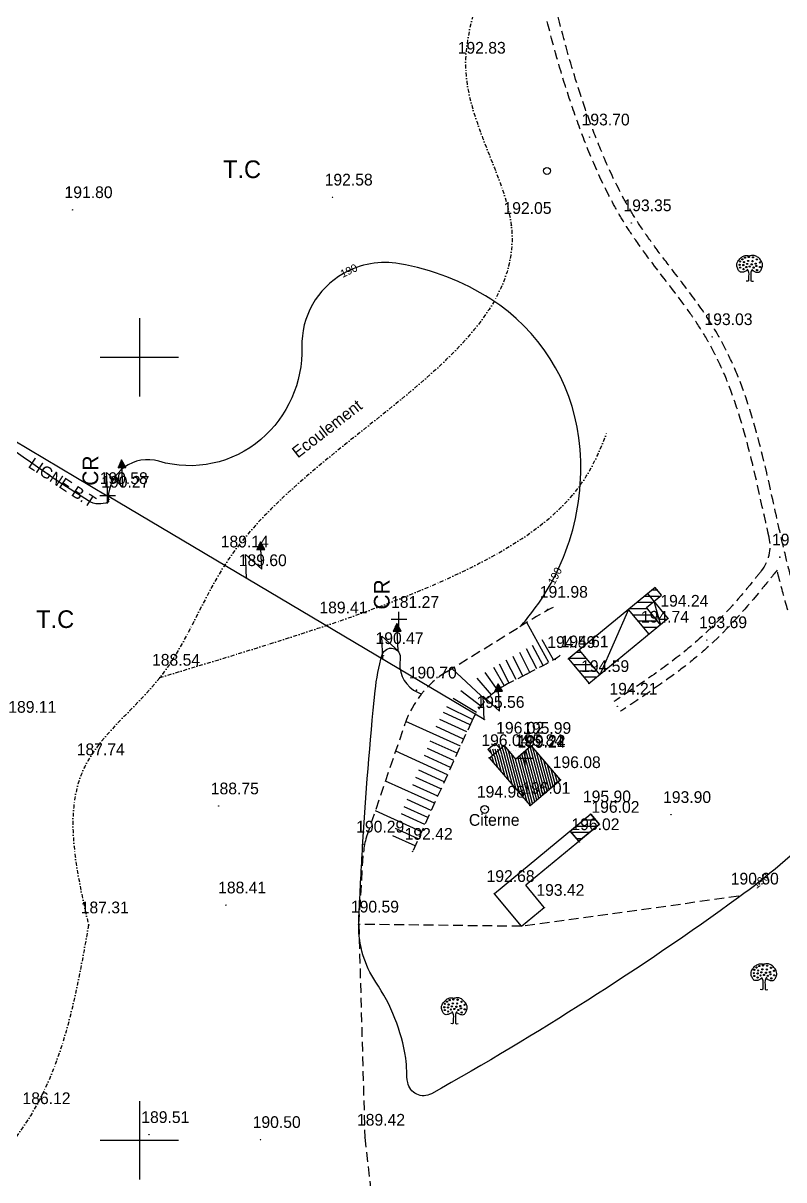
# Model space of a CAD drawing. Extents: x -83928 to -81707, y 15464 to 18601.
# Drawn here: x -83429.7 to -83235.4, y 17589.9 to 17885.3 of the extents above; entities that cross this region are included whole.
import ezdxf
from ezdxf.enums import TextEntityAlignment as Align

# ---------------------------------------------------------------- set-up
doc = ezdxf.new("R2010")
doc.units = 0
doc.header["$MEASUREMENT"] = 0
for name, pattern in [('ACAD_ISO03W100', [30, 12, -18]), ('INTERROMPU', [0.75, 0.5, -0.25]), ('TIRETPTx2', [2, 1, -0.5, 0, -0.5])]:
    doc.linetypes.add(name, pattern=pattern)
doc.layers.add('ACCE', color=4, linetype='INTERROMPU', lineweight=25)
for name, color, linetype in [('ALT', 7, 'Continuous'), ('BORNE', 1, 'Continuous'), ('Carroyage 1', 7, 'Continuous'), ('CNiv_1', 1, 'Continuous'), ('CODE', 2, 'Continuous'), ('CONST', 7, 'Continuous'), ('CORDONNE', 6, 'Continuous'), ('Cotation CN', 6, 'Continuous'), ('ECOULEMENT', 160, 'ACAD_ISO03W100'), ('electric', 50, 'Continuous'), ('LIMITE', 40, 'INTERROMPU'), ('POINTS', 3, 'Continuous'), ('Talus', 5, 'Continuous')]:
    doc.layers.add(name, color=color, linetype=linetype)
doc.styles.add('TEXT', font='cyr2.shx')
pattern_1 = [(180.003209, (0.7707, 5.1954), (8.8913e-05, -1.587499998), [])]

# ---------------------------------------------------------------- blocks, each defined once
blk = doc.blocks.new('CotaCNiv')
at = {"invisible_edges": 15}
blk.add_3dface([(-0.5, -0.5), (0.5, -0.5), (0.5, 0.5), (-0.5, 0.5)], dxfattribs=at)
blk.add_3dface([(-0.5, -0.5), (0.5, -0.5), (0.5, 0.5), (-0.5, 0.5)], dxfattribs=at)
blk.add_attdef('ALTCNIV', text='', height=0.4).set_placement((0, 0), align=Align.MIDDLE)
blk = doc.blocks.new('*X2')
for p, q in [((6.35, 7.2), (6.55, 7.4)), ((6.38, 7.27), (6.54, 7.42)), ((6.42, 7.34), (6.53, 7.45)), ((6.45, 7.41), (6.52, 7.47)), ((6.49, 7.48), (6.5, 7.49)), ((6.01, 6.5), (6.67, 7.16)), ((6.03, 6.56), (6.66, 7.19)), ((6.04, 6.5), (6.68, 7.14)), ((6.07, 6.63), (6.64, 7.21)), ((6.08, 6.5), (6.69, 7.12)), ((6.1, 6.7), (6.63, 7.23)), ((6.11, 6.5), (6.7, 7.09)), ((6.14, 6.77), (6.62, 7.26)), ((6.15, 6.5), (6.72, 7.07)), ((6.17, 6.84), (6.61, 7.28)), ((6.18, 6.5), (6.73, 7.05)), ((6.21, 6.91), (6.6, 7.3)), ((6.22, 6.5), (6.74, 7.02)), ((6.24, 6.98), (6.59, 7.33)), ((6.25, 6.5), (6.75, 7)), ((6.28, 7.06), (6.57, 7.35)), ((6.29, 6.5), (6.76, 6.97)), ((6.31, 7.13), (6.56, 7.38)), ((6.32, 6.5), (6.77, 6.95)), ((6.36, 6.5), (6.79, 6.93)), ((6.39, 6.5), (6.8, 6.9)), ((6.43, 6.5), (6.81, 6.88)), ((6.46, 6.5), (6.82, 6.86)), ((6.5, 6.5), (6.83, 6.83)), ((6.54, 6.5), (6.85, 6.81)), ((6.57, 6.5), (6.86, 6.79)), ((6.61, 6.5), (6.87, 6.76)), ((6.64, 6.5), (6.88, 6.74)), ((6.68, 6.5), (6.89, 6.72)), ((6.71, 6.5), (6.9, 6.69)), ((6.75, 6.5), (6.92, 6.67)), ((6.78, 6.5), (6.93, 6.64)), ((6.82, 6.5), (6.94, 6.62)), ((6.85, 6.5), (6.95, 6.6)), ((6.89, 6.5), (6.96, 6.57)), ((6.92, 6.5), (6.97, 6.55)), ((6.96, 6.5), (6.99, 6.53)), ((6.99, 6.5), (7, 6.5))]:
    blk.add_line(p, q)
blk = doc.blocks.new('C16')
for p, q in [((-1, 0), (1, 0)), ((0, -1), (0, 1))]:
    blk.add_line(p, q)
at = {"style": 'TEXT'}
blk.add_text('CR', height=2, dxfattribs=at).set_placement((1.28, 1.19))

msp = doc.modelspace()

# ---------------------------------------------------------------- hatches: boundary and pattern name
at = {"layer": 'CONST', "extrusion": (0.000932032, -0.005533, 0.999984)}
h = msp.add_hatch(dxfattribs=at)
h.set_pattern_fill('ANSI31', color=256, scale=0.5, angle=135.0032, style=0)
h.set_pattern_definition(pattern_1)
h.paths.add_polyline_path([(-83275.25, 17736), (-83270.03, 17729.67), (-83267.09, 17732.1), (-83270.7, 17736.53), (-83268.77, 17738.11), (-83270.34, 17740.05)])
h.paths.add_polyline_path([(-83270.34, 17740.05), (-83268.77, 17738.11), (-83266.83, 17739.69), (-83268.41, 17741.64)])
h = msp.add_hatch(dxfattribs=at)
h.set_pattern_fill('ANSI31', color=256, scale=0.5, angle=135.0032, style=0)
h.set_pattern_definition(pattern_1)
h.paths.add_polyline_path([(-83287.87, 17725.6), (-83290.58, 17723.37), (-83285.32, 17717.07), (-83282.62, 17719.3)])
at = {"layer": 'CONST'}
h = msp.add_hatch(dxfattribs=at)
h.set_pattern_fill('ANSI31', color=256, scale=5, angle=240, style=0)
edge = h.paths.add_edge_path()
edge.add_line((-83292.46, 17692.06), (-83300, 17700.79))
edge.add_line((-83300.24, 17685.47), (-83292.46, 17692.06))
edge.add_line((-83310.68, 17697.67), (-83300.24, 17685.47))
edge.add_line((-83310.65, 17697.63), (-83306.89, 17700.84))
edge.add_line((-83309.13, 17701.39), (-83307.92, 17699.96))
edge.add_line((-83311, 17699.79), (-83309.13, 17701.39))
edge.add_line((-83311, 17699.79), (-83309.79, 17698.37))
edge.add_line((-83306.89, 17700.84), (-83303.93, 17697.37))
edge.add_line((-83303.93, 17697.37), (-83300, 17700.79))
at = {"layer": 'CONST', "extrusion": (0.000932032, -0.005533, 0.999984)}
h = msp.add_hatch(dxfattribs=at)
h.set_pattern_fill('ANSI31', color=256, scale=0.5, angle=135.0032, style=0)
h.set_pattern_definition(pattern_1)
h.paths.add_polyline_path([(-83290.13, 17679.43), (-83287.96, 17676.81), (-83282.73, 17681.13), (-83284.94, 17683.72)])

# ---------------------------------------------------------------- linework, layer by layer
at = {"extrusion": (0.002059, -0.012217, 0.999923)}
for p, q in [((-83301.46, 17695.48, 205.31), (-83301.46, 17699.48, 205.36)), ((-83299.46, 17697.48, 205.33), (-83303.46, 17697.48, 205.34))]:
    msp.add_line(p, q, dxfattribs=at)
at = {"extrusion": (0.003135, -0.012036, 0.999923)}
for p, q in [((-83301.46, 17695.47, 206.52), (-83301.46, 17699.47, 206.57)), ((-83299.46, 17697.47, 206.54), (-83303.46, 17697.47, 206.55))]:
    msp.add_line(p, q, dxfattribs=at)
at = {"linetype": 'ByBlock', "extrusion": (0.000932032, -0.005533, 0.999984)}
for centre in [(-83245.32, 17824.79, -162.28), (-83244.37, 17824.95, -162.28), (-83243.3, 17824.87, -162.28), (-83246.7, 17822.95, -162.28), (-83246.58, 17823.82, -162.28), (-83246.58, 17822.24, -162.28), (-83246.01, 17824.38, -162.28), (-83245.76, 17822.9, -162.28), (-83245.73, 17821.88, -162.28), (-83245.6, 17823.64, -162.28), (-83245.01, 17822.39, -162.28), (-83244.78, 17823.18, -162.28), (-83244.53, 17823.95, -162.28), (-83244.12, 17822.52, -162.28), (-83243.61, 17823.08, -162.28), (-83243.4, 17823.92, -162.28), (-83243.12, 17822.26, -162.28), (-83242.61, 17823.26, -162.28), (-83242.45, 17822.67, -162.28), (-83242.3, 17824.36, -162.28), (-83242.25, 17821.62, -162.28), (-83241.53, 17823.57, -162.28), (-83241.51, 17822.42, -162.28), (-83243.07, 17642.05, -162.28), (-83242.94, 17642.92, -162.28), (-83242.38, 17643.48, -162.28), (-83242.12, 17642, -162.28), (-83241.97, 17642.74, -162.28), (-83241.69, 17643.89, -162.28), (-83241.38, 17641.48, -162.28), (-83241.15, 17642.28, -162.28), (-83240.89, 17643.04, -162.28), (-83240.74, 17644.04, -162.28), (-83240.48, 17641.61, -162.28), (-83239.97, 17642.17, -162.28), (-83239.77, 17643.02, -162.28), (-83239.66, 17643.97, -162.28), (-83238.97, 17642.35, -162.28), (-83238.82, 17641.77, -162.28), (-83238.67, 17643.45, -162.28), (-83237.9, 17642.66, -162.28), (-83237.87, 17641.51, -162.28), (-83242.94, 17641.33, -162.28), (-83242.1, 17640.97, -162.28), (-83239.49, 17641.36, -162.28), (-83238.61, 17640.72, -162.28), (-83322.13, 17633.35, -162.28), (-83322, 17634.22, -162.28), (-83322, 17632.64, -162.28), (-83321.43, 17634.79, -162.28), (-83321.18, 17633.3, -162.28), (-83321.02, 17634.04, -162.28), (-83320.74, 17635.19, -162.28), (-83320.44, 17632.79, -162.28), (-83320.21, 17633.58, -162.28), (-83319.95, 17634.35, -162.28), (-83319.8, 17635.35, -162.28), (-83319.54, 17632.92, -162.28), (-83319.03, 17633.48, -162.28), (-83318.82, 17634.32, -162.28), (-83318.72, 17635.27, -162.28), (-83318.54, 17632.66, -162.28), (-83318.03, 17633.66, -162.28), (-83317.88, 17633.07, -162.28), (-83317.72, 17634.76, -162.28), (-83316.95, 17633.97, -162.28), (-83316.93, 17632.82, -162.28), (-83321.15, 17632.28, -162.28), (-83317.67, 17632.02, -162.28)]:
    msp.add_circle(centre, 0.156, dxfattribs=at)
at = {"linetype": 'ByBlock'}
for points in [[(-83244.65, 17822.22, 13.92), (-83244.77, 17822.19, 13.92), (-83245.15, 17822.07, 13.92), (-83245.73, 17821.61, 13.92), (-83246.78, 17821.69, 13.92), (-83247.23, 17822.6, 13.92), (-83247.53, 17823.42, 13.93), (-83247.29, 17824.36, 13.93), (-83246.73, 17825.08, 13.94), (-83246.02, 17825.77, 13.94), (-83245.07, 17826.06, 13.94), (-83244.45, 17825.93, 13.94), (-83244.15, 17825.87, 13.94)], [(-83241.02, 17641.32, 12.91), (-83241.14, 17641.29, 12.91), (-83241.52, 17641.17, 12.91), (-83242.1, 17640.71, 12.91), (-83243.14, 17640.78, 12.91), (-83243.6, 17641.69, 12.92), (-83243.9, 17642.52, 12.92), (-83243.66, 17643.45, 12.93), (-83243.1, 17644.18, 12.93), (-83242.38, 17644.87, 12.94), (-83241.43, 17645.15, 12.94), (-83240.82, 17645.03, 12.93), (-83240.52, 17644.97, 12.93)], [(-83320.08, 17632.63, 12.94), (-83320.2, 17632.6, 12.94), (-83320.58, 17632.48, 12.94), (-83321.15, 17632.02, 12.94), (-83322.2, 17632.09, 12.94), (-83322.65, 17633, 12.94), (-83322.96, 17633.82, 12.95), (-83322.72, 17634.76, 12.95), (-83322.16, 17635.48, 12.96), (-83321.44, 17636.18, 12.96), (-83320.49, 17636.46, 12.96), (-83319.88, 17636.34, 12.96), (-83319.58, 17636.28, 12.96)]]:
    msp.add_open_spline(points, degree=3, knots=[0.251632, 0.251632, 0.251632, 0.251632, 0.437955, 0.853553, 1.334497, 1.754172, 2.275549, 2.6296, 3.144963, 3.634468, 4.105014, 4.559575, 4.559575, 4.559575, 4.559575], dxfattribs=at)
for points in [[(-83243.65, 17822.22, 13.92), (-83243.53, 17822.19, 13.92), (-83243.15, 17822.07, 13.92), (-83242.58, 17821.61, 13.91), (-83241.53, 17821.69, 13.91), (-83241.08, 17822.6, 13.92), (-83240.77, 17823.42, 13.92), (-83241.01, 17824.36, 13.93), (-83241.57, 17825.08, 13.93), (-83242.29, 17825.77, 13.94), (-83243.24, 17826.06, 13.94), (-83243.85, 17825.93, 13.94), (-83244.15, 17825.87, 13.94)], [(-83240.02, 17641.32, 12.91), (-83239.9, 17641.29, 12.91), (-83239.52, 17641.17, 12.91), (-83238.94, 17640.71, 12.91), (-83237.9, 17640.78, 12.91), (-83237.45, 17641.69, 12.91), (-83237.14, 17642.52, 12.92), (-83237.38, 17643.45, 12.92), (-83237.94, 17644.18, 12.93), (-83238.66, 17644.87, 12.93), (-83239.61, 17645.15, 12.93), (-83240.22, 17645.03, 12.93), (-83240.52, 17644.97, 12.93)], [(-83319.08, 17632.63, 12.94), (-83318.96, 17632.6, 12.94), (-83318.58, 17632.48, 12.94), (-83318, 17632.02, 12.93), (-83316.95, 17632.09, 12.93), (-83316.5, 17633, 12.94), (-83316.2, 17633.82, 12.94), (-83316.44, 17634.76, 12.95), (-83317, 17635.48, 12.95), (-83317.72, 17636.18, 12.96), (-83318.67, 17636.46, 12.96), (-83319.28, 17636.34, 12.96), (-83319.58, 17636.28, 12.96)]]:
    msp.add_open_spline(points, degree=3, knots=[0.251632, 0.251632, 0.251632, 0.251632, 0.437955, 0.853553, 1.334497, 1.754172, 2.275549, 2.6296, 3.144963, 3.634468, 4.105014, 4.559575, 4.559575, 4.559575, 4.559575])
for points in [[(-83244.83, 17822.5, 13.92), (-83244.63, 17822.22, 13.92), (-83244.45, 17821.71, 13.92), (-83244.45, 17819.64, 13.9), (-83244.45, 17819.51, 13.9), (-83245.09, 17819.41, 13.9)], [(-83243.45, 17822.5, 13.92), (-83243.65, 17822.22, 13.92), (-83243.83, 17821.71, 13.92), (-83243.83, 17819.64, 13.9), (-83243.83, 17819.51, 13.9), (-83243.19, 17819.41, 13.9)], [(-83241.2, 17641.6, 12.92), (-83240.99, 17641.32, 12.91), (-83240.81, 17640.81, 12.91), (-83240.81, 17638.73, 12.9), (-83240.81, 17638.61, 12.9), (-83241.45, 17638.5, 12.9)], [(-83239.82, 17641.6, 12.91), (-83240.02, 17641.32, 12.91), (-83240.2, 17640.81, 12.91), (-83240.2, 17638.73, 12.9), (-83240.2, 17638.61, 12.9), (-83239.56, 17638.5, 12.9)], [(-83320.25, 17632.91, 12.94), (-83320.05, 17632.63, 12.94), (-83319.87, 17632.11, 12.94), (-83319.87, 17630.04, 12.93), (-83319.87, 17629.91, 12.92), (-83320.51, 17629.81, 12.92)], [(-83318.87, 17632.91, 12.94), (-83319.08, 17632.63, 12.94), (-83319.26, 17632.11, 12.94), (-83319.26, 17630.04, 12.92), (-83319.26, 17629.91, 12.92), (-83318.62, 17629.81, 12.92)]]:
    msp.add_spline(points, degree=3, dxfattribs=at)
at = {"layer": 'ACCE', "linetype": 'INTERROMPU', "ltscale": 5, "extrusion": (0.003135, -0.012036, 0.999923)}
msp.add_arc((-83249.17, 17749.78, -267.65), 10, 321.1794, 12.8839, dxfattribs=at)
at = {"layer": 'ACCE', "linetype": 'INTERROMPU', "ltscale": 5}
for points, knots in [([(-83231.77, 17736.98, 206.8), (-83232.38, 17739.2, 206.83), (-83232.98, 17741.43, 206.86), (-83234.15, 17745.85, 206.92), (-83234.7, 17748.04, 206.95), (-83235.77, 17752.47, 207), (-83236.28, 17754.7, 207.03), (-83237.79, 17761.42, 207.12), (-83238.76, 17765.94, 207.17), (-83241.65, 17778.38, 207.33), (-83243.72, 17786.27, 207.43), (-83247.47, 17795.95, 207.56), (-83248.39, 17798.09, 207.59), (-83250.25, 17802, 207.64), (-83251.17, 17803.79, 207.67), (-83253.85, 17808.48, 207.73), (-83255.73, 17811.3, 207.77), (-83259.68, 17816.8, 207.85), (-83261.75, 17819.48, 207.89), (-83265.34, 17824.16, 207.96), (-83266.87, 17826.15, 207.99), (-83269.61, 17829.87, 208.04), (-83270.82, 17831.58, 208.06), (-83272.99, 17834.84, 208.11), (-83273.94, 17836.37, 208.13), (-83275.77, 17839.5, 208.17), (-83276.64, 17841.09, 208.2), (-83279.13, 17845.93, 208.26), (-83280.64, 17849.25, 208.31), (-83283.14, 17855.29, 208.39), (-83284.18, 17857.99, 208.42), (-83286.15, 17863.41, 208.49), (-83287.08, 17866.14, 208.53), (-83289.72, 17874.38, 208.64), (-83291.29, 17879.94, 208.71), (-83295.55, 17896.76, 208.93), (-83297.81, 17908.16, 209.07), (-83300.78, 17924.54, 209.28), (-83301.64, 17929.45, 209.34), (-83304.38, 17945.15, 209.54), (-83306.26, 17955.94, 209.67), (-83309.51, 17969.34, 209.84), (-83310.23, 17972.11, 209.88), (-83311.78, 17977.6, 209.95), (-83312.6, 17980.34, 209.99), (-83315.16, 17988.5, 210.09), (-83317.02, 17993.9, 210.16), (-83322.84, 18010, 210.37), (-83327.01, 18020.63, 210.52), (-83332.14, 18034.71, 210.7), (-83333.35, 18038.11, 210.75), (-83336.82, 18048.33, 210.88), (-83338.94, 18055.2, 210.97), (-83343, 18069.03, 211.15), (-83344.95, 18075.98, 211.24), (-83348.23, 18087.51, 211.39), (-83349.54, 18092.1, 211.45), (-83352.15, 18100.85, 211.56), (-83353.44, 18105.01, 211.61), (-83356.09, 18113.29, 211.72), (-83357.46, 18117.42, 211.78), (-83361.64, 18129.77, 211.94), (-83364.53, 18137.97, 212.05), (-83368.12, 18148.05, 212.18), (-83368.8, 18149.95, 212.2), (-83369.47, 18151.84, 212.23)], [3.062347, 3.062347, 3.062347, 3.062347, 10.000213, 10.000213, 16.811379, 16.811379, 23.622545, 23.622545, 37.244877, 37.244877, 61.263102, 61.263102, 68.199006, 68.199006, 74.206907, 74.206907, 84.287055, 84.287055, 94.367203, 94.367203, 101.886315, 101.886315, 108.238792, 108.238792, 113.752023, 113.752023, 119.265255, 119.265255, 130.291717, 130.291717, 139.006051, 139.006051, 147.720385, 147.720385, 165.149053, 165.149053, 200.00639, 200.00639, 214.931055, 214.931055, 247.639146, 247.639146, 256.175435, 256.175435, 264.711725, 264.711725, 281.784303, 281.784303, 315.929459, 315.929459, 326.755417, 326.755417, 348.407333, 348.407333, 370.059249, 370.059249, 384.370501, 384.370501, 397.393134, 397.393134, 410.415767, 410.415767, 436.461033, 436.461033, 442.499762, 442.499762, 442.499762, 442.499762]), ([(-83239.18, 17753.94, 207.03), (-83239.3, 17754.46, 207.04), (-83239.42, 17754.99, 207.04), (-83240.48, 17759.69, 207.1), (-83241.39, 17763.88, 207.16), (-83244.17, 17776.1, 207.31), (-83246.19, 17784.04, 207.41), (-83249.82, 17793.75, 207.54), (-83250.72, 17795.93, 207.57), (-83252.55, 17799.89, 207.63), (-83253.45, 17801.69, 207.65), (-83255.43, 17805.22, 207.7), (-83256.5, 17806.96, 207.72), (-83258.78, 17810.4, 207.77), (-83259.99, 17812.1, 207.8), (-83263.7, 17817.16, 207.87), (-83266.33, 17820.49, 207.92), (-83270.33, 17825.77, 207.99), (-83271.73, 17827.67, 208.02), (-83274.08, 17831.04, 208.07), (-83275.04, 17832.49, 208.09), (-83276.88, 17835.44, 208.13), (-83277.76, 17836.93, 208.15), (-83280.28, 17841.49, 208.21), (-83281.8, 17844.6, 208.25), (-83284.6, 17850.87, 208.34), (-83285.87, 17854.03, 208.38), (-83288.27, 17860.38, 208.47), (-83289.39, 17863.57, 208.51), (-83292.54, 17873.22, 208.63), (-83294.36, 17879.73, 208.72), (-83299.25, 17899.42, 208.97), (-83301.74, 17912.75, 209.14), (-83304.39, 17927.8, 209.33), (-83304.7, 17929.54, 209.35), (-83305, 17931.27, 209.37)], [21.261731, 21.261731, 21.261731, 21.261731, 22.84694, 22.84694, 35.504511, 35.504511, 59.981267, 59.981267, 67.250887, 67.250887, 73.478009, 73.478009, 79.810767, 79.810767, 86.143525, 86.143525, 98.80904, 98.80904, 105.799184, 105.799184, 110.923907, 110.923907, 116.048631, 116.048631, 126.298078, 126.298078, 136.392953, 136.392953, 146.487828, 146.487828, 166.677579, 166.677579, 207.05708, 207.05708, 212.31957, 212.31957, 212.31957, 212.31957]), ([(-83237.17, 17745.6, 206.92), (-83238.44, 17744.01, 206.91), (-83239.71, 17742.43, 206.89), (-83244.87, 17736.15, 206.83), (-83248.88, 17731.56, 206.79), (-83255.11, 17725.7, 206.74), (-83256.96, 17724.1, 206.73), (-83260.76, 17721.02, 206.7), (-83262.71, 17719.54, 206.69), (-83268.64, 17715.22, 206.66), (-83272.72, 17712.51, 206.64), (-83276.91, 17709.73, 206.62), (-83277.03, 17709.65, 206.62), (-83277.15, 17709.57, 206.62)], [3.015698, 3.015698, 3.015698, 3.015698, 9.052032, 9.052032, 27.156095, 27.156095, 34.425426, 34.425426, 41.694758, 41.694758, 56.233421, 56.233421, 56.663107, 56.663107, 56.663107, 56.663107]), ([(-83234.45, 17735.41, 206.79), (-83235.15, 17737.96, 206.83), (-83235.84, 17740.51, 206.86), (-83236.74, 17743.92, 206.9), (-83236.96, 17744.76, 206.91), (-83237.17, 17745.6, 206.92)], [2.256481, 2.256481, 2.256481, 2.256481, 10.189369, 10.189369, 12.780483, 12.780483, 12.780483, 12.780483]), ([(-83241.14, 17745.44, 206.93), (-83241.89, 17744.52, 206.93), (-83242.64, 17743.59, 206.92), (-83247.27, 17737.96, 206.86), (-83251.26, 17733.42, 206.82), (-83258.09, 17727.03, 206.77), (-83260.7, 17724.87, 206.75), (-83266.11, 17720.72, 206.71), (-83268.91, 17718.74, 206.7), (-83274.09, 17715.2, 206.67), (-83276.44, 17713.63, 206.66), (-83278.81, 17712.07, 206.65)], [5.602855, 5.602855, 5.602855, 5.602855, 9.165948, 9.165948, 27.497845, 27.497845, 37.852639, 37.852639, 48.207432, 48.207432, 56.663107, 56.663107, 56.663107, 56.663107])]:
    msp.add_open_spline(points, degree=3, knots=knots, dxfattribs=at)
at = {"layer": 'BORNE', "color": 2, "extrusion": (4.63065e-06, 1.2885e-05, 1)}
msp.add_circle((-83295.92, 17847.57, 207.68), 0.877, dxfattribs=at)
at = {"layer": 'Carroyage 1'}
for p, q in [((-83400, 17810), (-83400, 17790)), ((-83410, 17800), (-83390, 17800)), ((-83400, 17610), (-83400, 17590)), ((-83410, 17600), (-83390, 17600))]:
    msp.add_line(p, q, dxfattribs=at)
at = {"layer": 'CNiv_1', "elevation": 190}
for points in [[(-83302.61, 17731.34, 0.012702), (-83299.8, 17734.8, 0.19913), (-83287.78, 17779.44, 0.221607), (-83310.27, 17814.82, 0.099359), (-83333.57, 17823.86, 0.174103), (-83347.91, 17821.36, 0.276442), (-83358.52, 17802.58, -0.225558), (-83369, 17779, -0.254104), (-83395.03, 17773.42, 0.492205), (-83408, 17764, 0.053911), (-83407.93, 17763.14, -0.342764), (-83408, 17763, -0.252905), (-83413, 17763.29, -0.033426), (-83442, 17784)], [(-83223.85, 17681.73, 0.049316), (-83226.51, 17679.53, -0.040406), (-83247, 17662, -0.029275), (-83325.44, 17611.9, -0.514115), (-83331.5, 17614.75, -0.04731), (-83331.75, 17617.65, 0.040978), (-83332, 17621, 0.109781), (-83339.64, 17640.43, -0.152345), (-83344, 17655, -0.009619), (-83343.88, 17658.78, -0.002239), (-83343, 17675, -0.010694), (-83339.8, 17714.79, -0.045555), (-83338, 17724, -0.944295), (-83333.41, 17722.94, 0.295658), (-83330, 17715, 0.071303), (-83327.96, 17714.02)]]:
    msp.add_lwpolyline(points, format="xyb", dxfattribs=at)
at = {"layer": 'CONST', "extrusion": (0.000932032, -0.005533, 0.999984)}
for p, q in [((-83270.55, 17736.09, 206.88), (-83266.67, 17739.25, 206.9)), ((-83265.01, 17733.24, 206.86), (-83270.19, 17739.61, 206.9)), ((-83268.61, 17737.67, 206.89), (-83266.94, 17731.66, 206.86)), ((-83275.09, 17735.56, 206.88), (-83282.46, 17718.85, 206.8)), ((-83269.87, 17729.23, 206.84), (-83275.09, 17735.56, 206.88)), ((-83266.94, 17731.66, 206.86), (-83270.55, 17736.09, 206.88)), ((-83287.72, 17725.15, 206.84), (-83282.46, 17718.85, 206.8)), ((-83290.42, 17722.93, 206.83), (-83285.16, 17716.63, 206.79)), ((-83311, 17699.79, 206.59), (-83309.13, 17701.39, 206.61)), ((-83309.13, 17701.39, 206.6), (-83307.92, 17699.96, 206.58)), ((-83311, 17699.79, 206.6), (-83309.79, 17698.37, 206.58)), ((-83310.65, 17697.63, 206.58), (-83306.89, 17700.84, 206.6)), ((-83306.89, 17700.84, 206.6), (-83303.93, 17697.37, 206.58)), ((-83303.93, 17697.37, 206.58), (-83300, 17700.79, 206.58)), ((-83292.46, 17692.06, 206.45), (-83300, 17700.79, 206.58)), ((-83310.68, 17697.67, 206.58), (-83300.24, 17685.47, 206.4)), ((-83300.24, 17685.47, 206.4), (-83292.46, 17692.06, 206.45)), ((-83284.74, 17683.31, 206.32), (-83309.35, 17662.96, 206.16)), ((-83282.55, 17680.66, 206.31), (-83301.34, 17665.12, 206.18)), ((-83284.74, 17683.31, 206.32), (-83282.55, 17680.66, 206.31)), ((-83289.97, 17678.99, 206.3), (-83287.78, 17676.34, 206.29)), ((-83302.42, 17654.65, 206.05), (-83309.31, 17662.99, 206.17)), ((-83296.63, 17659.43, 206.07), (-83301.34, 17665.12, 206.16)), ((-83302.42, 17654.65, 206.05), (-83296.67, 17659.47, 206.07))]:
    msp.add_line(p, q, dxfattribs=at)
for points, elevation in [([(-83266.83, 17739.69), (-83268.41, 17741.64), (-83290.58, 17723.37)], 31.14), ([(-83265.12, 17733.72), (-83285.35, 17717.04)], 31.14), ([(-83290.13, 17679.43), (-83284.94, 17683.72), (-83282.73, 17681.13), (-83287.96, 17676.81), (-83290.13, 17679.43)], 30.85)]:
    msp.add_lwpolyline(points, dxfattribs=dict(at, elevation=elevation))
msp.add_circle((-83311.98, 17684.94, 30.92), 1, dxfattribs=at)
at = {"layer": 'CORDONNE', "extrusion": (0.000932032, -0.005533, 0.999984)}
for p, q in [((-83404.57, 17773.79, 207.74), (-83405.46, 17771.74, 207.73)), ((-83404.21, 17766.8, 207.7), (-83404.57, 17773.79, 207.74)), ((-83403.47, 17771.84, 207.72), (-83404.57, 17773.79, 207.74)), ((-83408.1, 17764.6, 207.69), (-83408.41, 17770.59, 207.72)), ((-83408.41, 17770.59, 207.72), (-83404.21, 17766.8, 207.7)), ((-83405.46, 17771.74, 207.73), (-83403.47, 17771.84, 207.72)), ((-83369.1, 17752.82, 207.37), (-83370, 17750.77, 207.36)), ((-83368, 17750.87, 207.36), (-83369.1, 17752.82, 207.37)), ((-83368.74, 17745.83, 207.33), (-83369.1, 17752.82, 207.37)), ((-83372.64, 17743.63, 207.32), (-83372.94, 17749.62, 207.36)), ((-83372.94, 17749.62, 207.36), (-83368.74, 17745.83, 207.33)), ((-83370, 17750.77, 207.36), (-83368, 17750.87, 207.36)), ((-83334.29, 17731.96, 207.01), (-83335.18, 17729.91, 207)), ((-83333.93, 17724.97, 206.97), (-83334.29, 17731.96, 207.01)), ((-83333.19, 17730.01, 207), (-83334.29, 17731.96, 207.01)), ((-83338.13, 17728.76, 207), (-83333.93, 17724.97, 206.97)), ((-83337.82, 17722.76, 206.96), (-83338.13, 17728.76, 207)), ((-83335.18, 17729.91, 207), (-83333.19, 17730.01, 207)), ((-83308.39, 17716.62, 206.75), (-83309.29, 17714.57, 206.74)), ((-83308.04, 17709.63, 206.71), (-83308.39, 17716.62, 206.75)), ((-83307.29, 17714.67, 206.73), (-83308.39, 17716.62, 206.75)), ((-83312.23, 17713.42, 206.73), (-83308.04, 17709.63, 206.71)), ((-83311.93, 17707.43, 206.7), (-83312.23, 17713.42, 206.73)), ((-83309.29, 17714.57, 206.74), (-83307.29, 17714.67, 206.73))]:
    msp.add_line(p, q, dxfattribs=at)
at = {"layer": 'ECOULEMENT', "linetype": 'TIRETPTx2'}
for points in [[(-83326.46, 17955.06, 209.72), (-83311.12, 17903.18, 209.05), (-83316.72, 17874.5, 208.72), (-83305.03, 17833.58, 208.2), (-83377.23, 17748.4, 207.4), (-83394.78, 17718.2, 207.09), (-83414.01, 17695.34, 206.87), (-83412.99, 17654.96, 206.38)], [(-83394.78, 17718.2, 207.09), (-83352.04, 17731.56, 207.11), (-83280.7, 17780.48, 13.72)], [(-83412.99, 17654.96, 206.38), (-83427.86, 17606.23, 205.84), (-83457.92, 17566.15, 205.46), (-83461.3, 17533.98, 205.08), (-83449.51, 17509.19, 204.74), (-83446.86, 17490.2, 204.51), (-83413.23, 17466.71, 204.12), (-83402.6, 17441.3, 203.78), (-83408.84, 17351.67, 202.72), (-83416.67, 17264.94, 201.7), (-83412.77, 17258.92, 201.62)]]:
    msp.add_spline(points, degree=3, dxfattribs=at)
at = {"layer": 'electric', "extrusion": (0.000932032, -0.005533, 0.999984)}
for p, q in [((-83649.47, 17907.98, 210.17), (-83408.2, 17764.6, 207.69)), ((-83311.93, 17707.43, 206.7), (-83408.15, 17764.6, 207.69))]:
    msp.add_line(p, q, dxfattribs=at)
at = {"layer": 'LIMITE', "linetype": 'INTERROMPU', "ltscale": 5, "extrusion": (0.000932032, -0.005533, 0.999984)}
for p, q in [((-83321.58, 17719.65, 206.88), (-83302.88, 17731.17, 206.96)), ((-83301.16, 17719.03, 206.79), (-83305.97, 17716.59, 206.76)), ((-83342, 17677.46, 206.43), (-83332.14, 17706.43, 206.75)), ((-83315.14, 17707.03, 206.67), (-83330.27, 17673.74, 206.35)), ((-83343.99, 17655.16, 206.17), (-83342.77, 17673.62, 206.39)), ((-83246.99, 17662.32, 205.95), (-83302.42, 17654.65, 206.05)), ((-83302.42, 17654.65, 206.05), (-83343.99, 17655.16, 206.17))]:
    msp.add_line(p, q, dxfattribs=at)
at = {"layer": 'LIMITE', "linetype": 'INTERROMPU', "ltscale": 5, "extrusion": (0.000932032, -0.005533, 0.999984), "elevation": 30.8}
msp.add_lwpolyline([(-83344.15, 17655.6), (-83342.59, 17601.17), (-83335.84, 17541.84), (-83332.3, 17493.27), (-83327.61, 17446.34), (-83323.45, 17400.71), (-83320.23, 17365.45), (-83317.91, 17335.29), (-83315.23, 17302.41), (-83310.97, 17245.76), (-83310.9, 17169.72)], dxfattribs=at)
at = {"layer": 'LIMITE', "linetype": 'INTERROMPU', "ltscale": 5, "extrusion": (0.524055, -0.851136, 0.03056)}
msp.add_arc((-61638.75, 1992.99, -58740.58), 10, 10.3147, 90.2088, dxfattribs=at)
at = {"layer": 'LIMITE', "linetype": 'INTERROMPU', "ltscale": 5, "extrusion": (-0.45163, 0.890905, 0.048145)}
msp.add_arc((66287.8, -2377.75, 53417.28), 10, 89.7381, 168.4067, dxfattribs=at)
at = {"layer": 'LIMITE', "linetype": 'INTERROMPU', "ltscale": 5, "extrusion": (0.003135, -0.012036, 0.999923)}
msp.add_arc((-83308.71, 17696.43, -267.65), 25, 121.6298, 161.1911, dxfattribs=at)
at = {"layer": 'LIMITE', "linetype": 'INTERROMPU', "ltscale": 5, "extrusion": (-0.000323248, -0.009465, 0.999955)}
msp.add_arc((-83296.86, 17700.17, 66), 20, 116.8704, 155.5539, dxfattribs=at)
at = {"layer": 'LIMITE', "linetype": 'ByBlock', "extrusion": (0.003135, -0.012036, 0.999923)}
msp.add_arc((-83328.04, 17670.69, -267.65), 15, 161.1911, 176.216, dxfattribs=at)
at = {"layer": 'POINTS', "extrusion": (0.002059, -0.012217, 0.999923)}
for centre in [(-83316.98, 17873.62, -182.42), (-83285.33, 17855.3, -182.42), (-83350.95, 17839.95, -182.42), (-83417.38, 17836.74, -182.42), (-83274.64, 17833.39, -182.42), (-83305.28, 17832.7, -182.42), (-83253.95, 17804.3, -182.42), (-83408.4, 17763.71, -182.42), (-83407.99, 17762.78, -182.42), (-83236.71, 17748.02, -182.42), (-83377.49, 17747.51, -182.42), (-83372.89, 17742.74, -182.42), (-83296, 17734.67, -182.42), (-83352.29, 17730.67, -182.42), (-83333.99, 17732.08, -182.42), (-83265.22, 17732.38, -182.42), (-83270.17, 17728.31, -182.42), (-83255.35, 17726.89, -182.42), (-83337.96, 17722.84, -182.42), (-83294.1, 17721.84, -182.42), (-83290.71, 17722, -182.42), (-83395.03, 17717.31, -182.42), (-83285.45, 17715.7, -182.42), (-83329.49, 17714.05, -182.42), (-83278.23, 17709.92, -182.42), (-83312.18, 17706.54, -182.42), (-83307.14, 17699.95, -182.42), (-83300.25, 17699.89, -182.42), (-83414.26, 17694.44, -182.42), (-83310.93, 17696.78, -182.42), (-83301.74, 17696.34, -182.42), (-83301.71, 17696.58, -182.42), (-83292.71, 17691.16, -182.42), (-83380.02, 17684.45, -182.42), (-83312.07, 17683.61, -182.42), (-83300.49, 17684.57, -182.42), (-83284.99, 17682.41, -182.42), (-83282.82, 17679.74, -182.42), (-83264.52, 17682.25, -182.42), (-83342.89, 17674.7, -182.42), (-83287.92, 17675.31, -182.42), (-83330.52, 17672.85, -182.42), (-83309.6, 17662.07, -182.42), (-83378.15, 17659.15, -182.42), (-83247.24, 17661.42, -182.42), (-83296.88, 17658.53, -182.42), (-83413.24, 17654.06, -182.42), (-83344.24, 17654.27, -182.42), (-83428.11, 17605.33, -182.42), (-83428.11, 17605.33, -182.42), (-83397.77, 17600.51, -182.42), (-83397.77, 17600.51, -182.42), (-83369.33, 17599.24, -182.42), (-83369.33, 17599.24, -182.42), (-83342.69, 17599.83, -182.42), (-83342.69, 17599.83, -182.42)]:
    msp.add_circle(centre, 0.05, dxfattribs=at)
at = {"layer": 'Talus', "linetype": 'ByBlock', "extrusion": (0.000932032, -0.005533, 0.999984)}
for p, q in [((-83295.45, 17722.05, 204.47), (-83301.1, 17732.26, 206.74)), ((-83298.53, 17720.39, 206.36), (-83301.19, 17725.48, 206.65)), ((-83296.9, 17721.25, 205.59), (-83299.65, 17726.36, 206.26)), ((-83294.24, 17722.74, 203.04), (-83297.16, 17727.81, 204.73)), ((-83303.83, 17717.68, 206.77), (-83306.33, 17722.6, 206.85)), ((-83302.05, 17718.58, 206.78), (-83304.58, 17723.57, 206.86)), ((-83300.27, 17719.49, 206.74), (-83302.86, 17724.54, 206.84)), ((-83311.54, 17712.41, 206.72), (-83320.2, 17720.51, 206.88)), ((-83308.54, 17715.04, 206.75), (-83311.67, 17719.44, 206.83)), ((-83306.85, 17716.12, 206.76), (-83309.52, 17720.78, 206.84)), ((-83305.62, 17716.77, 206.77), (-83308.07, 17721.62, 206.84)), ((-83310.1, 17713.8, 206.74), (-83313.78, 17718, 206.81)), ((-83312.83, 17710.89, 206.71), (-83317.94, 17714.78, 206.79)), ((-83314.93, 17707.48, 206.67), (-83321.51, 17710.68, 206.75)), ((-83313.96, 17709.24, 206.69), (-83319.84, 17712.85, 206.77)), ((-83316.38, 17704.3, 206.64), (-83323.32, 17707.45, 206.72)), ((-83315.55, 17706.12, 206.66), (-83322.38, 17709.22, 206.74)), ((-83318.04, 17700.66, 206.61), (-83331.94, 17706.98, 206.76)), ((-83317.21, 17702.48, 206.63), (-83324.19, 17705.65, 206.7)), ((-83318.86, 17698.84, 206.59), (-83325.73, 17701.96, 206.66)), ((-83321.35, 17693.37, 206.54), (-83334.54, 17699.37, 206.67)), ((-83319.69, 17697.02, 206.57), (-83326.47, 17700.1, 206.64)), ((-83320.52, 17695.2, 206.56), (-83327.21, 17698.24, 206.62)), ((-83323, 17689.73, 206.5), (-83329.42, 17692.65, 206.57)), ((-83322.17, 17691.55, 206.52), (-83328.68, 17694.51, 206.59)), ((-83324.66, 17686.09, 206.47), (-83337.13, 17691.76, 206.59)), ((-83323.83, 17687.91, 206.49), (-83330.16, 17690.79, 206.55)), ((-83325.49, 17684.27, 206.45), (-83331.63, 17687.07, 206.51)), ((-83327.97, 17678.81, 206.4), (-83339.73, 17684.15, 206.51)), ((-83326.31, 17682.45, 206.43), (-83332.37, 17685.2, 206.49)), ((-83327.14, 17680.63, 206.42), (-83333.11, 17683.34, 206.47)), ((-83329.62, 17675.17, 206.36), (-83335.32, 17677.76, 206.41)), ((-83328.8, 17676.99, 206.38), (-83334.58, 17679.62, 206.43))]:
    msp.add_line(p, q, dxfattribs=at)

# ---------------------------------------------------------------- block references
at = {"layer": 'CODE', "extrusion": (0.002059, -0.012217, 0.999923), "xscale": 1.99999999999534, "yscale": 1.999999999997677, "zscale": 1.999999999999939, "rotation": 89.99578307495825}
for p in [(-83408.4, 17763.71, -182.42), (-83333.99, 17732.08, -182.42)]:
    msp.add_blockref('C16', p, dxfattribs=at)
at = {"layer": 'CORDONNE', "extrusion": (0.000932032, -0.005533, 0.999984), "xscale": 2.000000000009794, "yscale": 1.999999999992818, "zscale": 2.000000000000016, "rotation": 2.914622152274715}
for p in [(-83416.94, 17758.6, 31.65), (-83381.48, 17737.62, 31.44), (-83346.66, 17716.76, 31.23), (-83320.77, 17701.42, 31.07)]:
    msp.add_blockref('*X2', p, dxfattribs=at)
at = {"layer": 'Cotation CN'}
ref = msp.add_blockref('CotaCNiv', (-83346.52, 17822.09, 10190), dxfattribs=dict(at, xscale=5.333333333335094, yscale=3, rotation=25.46098353606387))
ref.add_attrib('ALTCNIV', '190', dxfattribs={"height": 2, "rotation": 25.461}).set_placement((-83346.52, 17822.09, 190), align=Align.MIDDLE_CENTER)
ref = msp.add_blockref('CotaCNiv', (-83293.89, 17744.14, 10190), dxfattribs=dict(at, xscale=5.333333333342672, yscale=3, rotation=62.92224220580932))
ref.add_attrib('ALTCNIV', '190', dxfattribs={"height": 2, "rotation": 62.9222}).set_placement((-83293.89, 17744.14, 190), align=Align.MIDDLE_CENTER)
ref = msp.add_blockref('CotaCNiv', (-83241.32, 17666.3, 10190), dxfattribs=dict(at, xscale=5.333333333331703, yscale=3, rotation=38.36169437178943))
ref.add_attrib('ALTCNIV', '190', dxfattribs={"height": 2, "rotation": 38.3617}).set_placement((-83241.32, 17666.3, 190), align=Align.MIDDLE_CENTER)

# ---------------------------------------------------------------- texts
at = {"layer": 'ALT', "extrusion": (0.002059, -0.012217, 0.999923)}
for s, p in [('192.83', (-83318.98, 17876.62, -182.42)), ('193.70', (-83287.33, 17858.3, -182.42)), ('192.58', (-83352.95, 17842.95, -182.42)), ('191.80', (-83419.38, 17839.74, -182.42)), ('193.35', (-83276.64, 17836.39, -182.42)), ('192.05', (-83307.28, 17835.7, -182.42)), ('193.03', (-83255.95, 17807.3, -182.42)), ('190.58', (-83410.4, 17766.71, -182.42)), ('190.27', (-83409.99, 17765.78, -182.42)), ('189.14', (-83379.49, 17750.51, -182.42)), ('193.29', (-83238.71, 17751.02, -182.42)), ('189.60', (-83374.89, 17745.74, -182.42)), ('191.98', (-83298, 17737.67, -182.42)), ('189.41', (-83354.29, 17733.67, -182.42)), ('181.27', (-83335.99, 17735.08, -182.42)), ('194.24', (-83267.22, 17735.38, -182.42)), ('194.74', (-83272.17, 17731.31, -182.42)), ('193.69', (-83257.35, 17729.89, -182.42)), ('190.47', (-83339.96, 17725.84, -182.42)), ('194.59', (-83296.1, 17724.84, -182.42)), ('194.61', (-83292.71, 17725, -182.42)), ('188.54', (-83397.03, 17720.31, -182.42)), ('194.59', (-83287.45, 17718.7, -182.42)), ('190.70', (-83331.49, 17717.05, -182.42)), ('194.21', (-83280.23, 17712.92, -182.42)), ('195.56', (-83314.18, 17709.54, -182.42)), ('189.11', (-83433.74, 17708.28, -182.42)), ('196.02', (-83309.14, 17702.95, -182.42)), ('195.99', (-83302.25, 17702.9, -182.42)), ('187.74', (-83416.26, 17697.44, -182.42)), ('196.04', (-83312.93, 17699.78, -182.42)), ('195.84', (-83304.31, 17699.77, -182.42)), ('199.24', (-83303.74, 17699.34, -182.42)), ('199.22', (-83303.71, 17699.58, -182.42)), ('196.08', (-83294.71, 17694.16, -182.42)), ('188.75', (-83382.02, 17687.45, -182.42)), ('194.98', (-83314.07, 17686.61, -182.42)), ('196.01', (-83302.49, 17687.58, -182.42)), ('195.90', (-83286.99, 17685.41, -182.42)), ('196.02', (-83284.82, 17682.74, -182.42)), ('193.90', (-83266.52, 17685.25, -182.42)), ('190.29', (-83344.89, 17677.7, -182.42)), ('196.02', (-83289.92, 17678.31, -182.42)), ('192.42', (-83332.52, 17675.85, -182.42)), ('192.68', (-83311.6, 17665.07, -182.42)), ('188.41', (-83380.15, 17662.15, -182.42)), ('190.60', (-83249.24, 17664.42, -182.42)), ('193.42', (-83298.88, 17661.53, -182.42)), ('187.31', (-83415.24, 17657.06, -182.42)), ('190.59', (-83346.24, 17657.27, -182.42)), ('186.12', (-83430.11, 17608.33, -182.42)), ('186.12', (-83430.11, 17608.33, -182.42)), ('189.51', (-83399.77, 17603.51, -182.42)), ('189.51', (-83399.77, 17603.51, -182.42)), ('189.42', (-83344.69, 17602.83, -182.42)), ('189.42', (-83344.69, 17602.83, -182.42)), ('190.50', (-83371.33, 17602.24, -182.42)), ('190.50', (-83371.33, 17602.24, -182.42))]:
    msp.add_text(s, height=3, rotation=359.9958, dxfattribs=at).set_placement(p)
at = {"layer": 'CONST', "linetype": 'ByBlock', "extrusion": (0.000932032, -0.005533, 0.999984)}
for s, height, rotation, p in [('T.C', 4.5, 0.0032, (-83378.62, 17845.12, -162.28)), ('Ecoulement', 3, 37.6678, (-83359.54, 17773.47, -162.28)), ('LIGNE B.T', 3, 326.8136, (-83428.62, 17771.4, -161.41)), ('T.C', 4.5, 0.0032, (-83426.33, 17730.22, -162.28)), ('Citerne', 3, 0.0032, (-83315.84, 17679.7, -162.28))]:
    msp.add_text(s, height=height, rotation=rotation, dxfattribs=at).set_placement(p)

doc.saveas('drawing.dxf')
